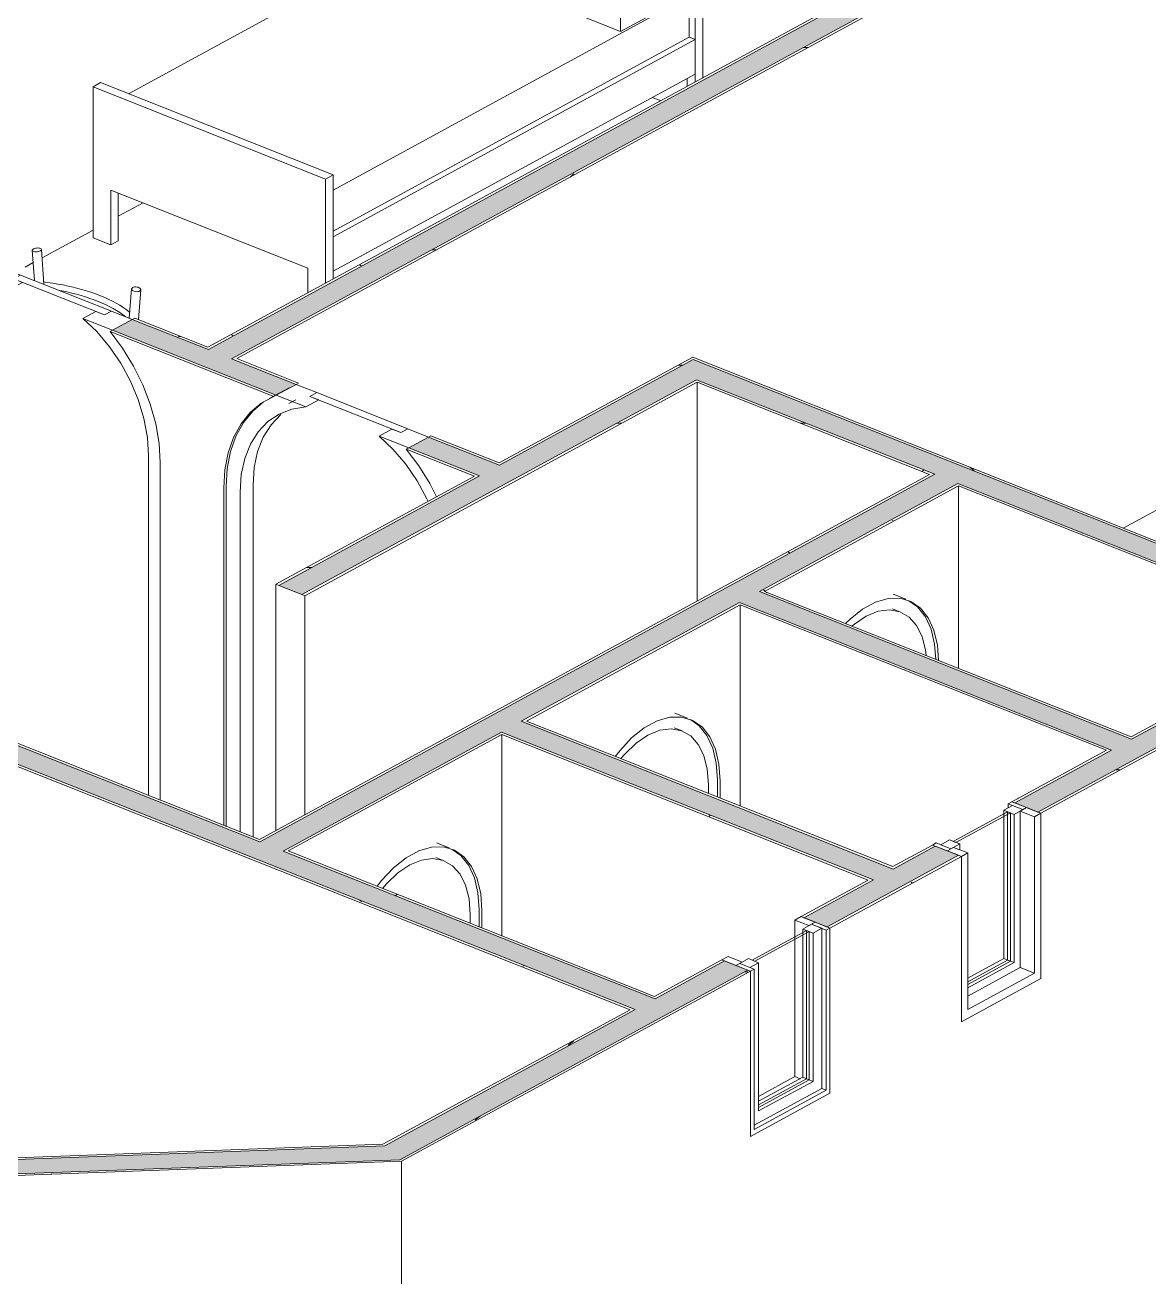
# Model space of a CAD drawing. Header units: millimetres. Extents: x -44545 to 51785, y -22696 to 32686.
# Drawn here: x 38643 to 42319, y 9410 to 13506 of the extents above; entities that cross this region are included whole.
import ezdxf

# ---------------------------------------------------------------- set-up
doc = ezdxf.new("R2010")
doc.units = ezdxf.units.MM
for name, color, linetype, lineweight in [('A-DOOR', 31, 'Continuous', 9), ('A-DOOR-FRAM', 31, 'Continuous', 9), ('A-GLAZ', 151, 'Continuous', 9), ('A-WALL', 113, 'Continuous', 9), ('A-WALL-FNSH', 113, 'Continuous', 25), ('A-WALL-PATT', 111, 'Continuous', 25), ('I-FURN', 30, 'Continuous', 9), ('I-FURN-PNLS', 30, 'Continuous', 9), ('I-WALL', 2, 'Continuous', 9)]:
    doc.layers.add(name, color=color, linetype=linetype, lineweight=lineweight)
pattern_1 = [(0, (-8200.58, -15301.14), (812.8, 94.516), [33.528, -576.072, 33.528, -3827.272]), (0, (-8200.58, -15301.14), (812.8, 94.516), [-643.128, -576.072, 33.528, -1185.672, -2032]), (0, (-8200.58, -15301.14), (812.8, 94.516), [-2438.4, 33.528, -576.072, 33.528, -1388.872]), (0, (-8200.58, -15301.14), (812.8, 94.516), [-3081.528, -372.872, 33.528, -982.472]), (141.144, (-7895.78, -15253.88), (-582.37765, 280.1508), [21.528, -369.883, -2478.932]), (141.144, (-7895.78, -15253.88), (-582.37765, 280.1508), [-391.41, 21.528, -369.883, -2087.522]), (141.144, (-7895.78, -15253.88), (-582.37765, 280.1508), [-782.821, 21.528, -761.293, -1304.701]), (141.144, (-7895.78, -15253.88), (-582.37765, 280.1508), [-1565.641, 21.528, -369.883, -913.291]), (141.144, (-7895.78, -15253.88), (-582.37765, 280.1508), [-1957.051, 21.528, -239.413, -652.35]), (141.144, (-7895.78, -15253.88), (-582.37765, 280.1508), [-2217.992, 21.528, -630.823]), (218.856, (-7794.18, -15064.85), (-230.4253, -374.66855), [21.528, -369.883, -2478.932]), (218.856, (-7794.18, -15064.85), (-230.4253, -374.66855), [-391.41, 21.528, -369.883, -2087.522]), (218.856, (-7794.18, -15064.85), (-230.4253, -374.66855), [-782.821, 21.528, -761.293, -1304.701]), (218.856, (-7794.18, -15064.85), (-230.4253, -374.66855), [-1565.641, 21.528, -369.883, -913.291]), (218.856, (-7794.18, -15064.85), (-230.4253, -374.66855), [-1957.051, 21.528, -239.413, -652.35]), (218.856, (-7794.18, -15064.85), (-230.4253, -374.66855), [-2217.992, 21.528, -630.823])]

# ---------------------------------------------------------------- blocks, each defined once
blk = doc.blocks.new('Arch - 750 x 2100 mm-V31-3D Section 3')
at = {"layer": 'A-DOOR'}
for p, q in [((38559.6, 12664.4), (38536.8, 12652)), ((38589.5, 11435.7), (38570, 11425.1)), ((38585.2, 11448.2), (38583.3, 11447.1)), ((38589.1, 11435.4), (38589.5, 11435.7)), ((38572.2, 11427.1), (38573.4, 11426.6)), ((38573.4, 11426.6), (38574.5, 11426.2)), ((38576.7, 11412.8), (38596.2, 11423.4)), ((38602.4, 11412), (38604.4, 11413.1))]:
    blk.add_line(p, q, dxfattribs=at)
at = {"layer": 'A-DOOR', "lineweight": 18}
for p, q in [((38628.6, 12687.6), (38605.8, 12675.2)), ((38605.8, 12675.2), (38903.2, 12557.1)), ((38925.9, 12569.5), (38628.6, 12687.6)), ((38903.2, 12557.1), (38925.9, 12569.5))]:
    blk.add_line(p, q, dxfattribs=at)
at = {"layer": 'A-DOOR'}
for points in [[(38565.3, 11423.6, 0), (38566, 11425.4, 0), (38567.2, 11426.6, 0), (38568.6, 11427.4, 0), (38570.4, 11427.5, 0), (38572.2, 11427.1, 0)], [(38608.1, 11423.5, 0), (38607.5, 11428.3, 0), (38606, 11433.2, 0), (38603.6, 11437.8, 0), (38600.5, 11441.9, 0), (38596.8, 11445.1, 0), (38592.9, 11447.3, 0), (38588.9, 11448.2, 0), (38585.3, 11447.9, 0), (38582.1, 11446.3, 0), (38579.7, 11443.6, 0), (38578.2, 11440, 0), (38577.6, 11435.6, 0)], [(38577.6, 11435.6, 0), (38578.2, 11430.8, 0), (38578.5, 11429.4, 0)], [(38584, 11447.4, 0), (38587.2, 11449, 0), (38590.9, 11449.3, 0), (38594.8, 11448.3, 0), (38598.7, 11446.2, 0), (38602.4, 11442.9, 0), (38605.6, 11438.9, 0), (38608, 11434.2, 0), (38609.5, 11429.4, 0), (38610, 11424.6, 0)], [(38590.2, 11436, 0), (38591.5, 11436.1, 0), (38592.9, 11435.8, 0), (38594.2, 11435, 0), (38595.5, 11433.9, 0), (38596.6, 11432.4, 0), (38597.5, 11430.8, 0), (38598, 11429.1, 0), (38598.2, 11427.4, 0)], [(38598.2, 11427.4, 0), (38598, 11425.9, 0), (38597.5, 11424.6, 0), (38596.6, 11423.7, 0)], [(38562.4, 11418.2, 0), (38562.5, 11419.1, 0), (38562.6, 11419.9, 0), (38562.7, 11420.7, 0), (38563, 11421.5, 0), (38563.2, 11422.2, 0), (38563.6, 11422.8, 0), (38563.9, 11423.4, 0), (38564.3, 11424, 0), (38564.6, 11424.4, 0), (38565, 11424.9, 0), (38565.4, 11425.3, 0), (38565.8, 11425.6, 0), (38566.1, 11425.9, 0), (38566.5, 11426.2, 0), (38566.8, 11426.5, 0), (38567.2, 11426.7, 0), (38567.5, 11426.9, 0), (38567.7, 11427, 0)], [(38562.4, 11418.2, 0), (38562.9, 11407, 0), (38564.3, 11396, 0), (38566.6, 11385.5, 0), (38569.6, 11375.6, 0), (38571.6, 11370.3, 0)], [(38574.5, 11426.2, 0), (38576.4, 11425.1, 0), (38578.1, 11423.6, 0), (38579.6, 11421.7, 0), (38580.7, 11419.5, 0), (38581.5, 11417.2, 0), (38581.7, 11414.9, 0)], [(38581.7, 11414.9, 0), (38580, 11391.4, 0), (38574.8, 11369.9, 0)], [(38585.3, 11417.2, 0), (38588.9, 11414, 0), (38592.9, 11411.9, 0), (38596.8, 11410.9, 0), (38600.5, 11411.2, 0), (38603.6, 11412.8, 0), (38606, 11415.5, 0), (38607.5, 11419.1, 0), (38608.1, 11423.5, 0)], [(38610, 11424.6, 0), (38609.5, 11420.2, 0), (38608, 11416.5, 0), (38605.6, 11413.8, 0), (38602.4, 11412.3, 0)], [(38571.6, 11370.3, 0), (38571.6, 11370.1, 0), (38571.7, 11370, 0), (38571.8, 11369.9, 0), (38571.9, 11369.8, 0), (38571.9, 11369.7, 0), (38572, 11369.6, 0), (38572.1, 11369.5, 0), (38572.2, 11369.4, 0), (38572.3, 11369.4, 0), (38572.3, 11369.3, 0), (38572.4, 11369.3, 0), (38572.5, 11369.2, 0), (38572.5, 11369.2, 0), (38572.6, 11369.1, 0), (38572.6, 11369.1, 0), (38572.7, 11369.1, 0), (38572.7, 11369.1, 0), (38572.8, 11369.1, 0), (38572.8, 11369, 0), (38572.9, 11369, 0), (38572.9, 11369, 0), (38573, 11369, 0), (38573, 11369, 0), (38573, 11369, 0), (38573.1, 11369, 0), (38573.1, 11369, 0), (38573.1, 11369, 0), (38573.2, 11369, 0), (38573.2, 11369, 0), (38573.2, 11369, 0), (38573.3, 11369, 0), (38573.3, 11369, 0), (38573.3, 11369, 0), (38573.4, 11369, 0), (38573.4, 11369, 0), (38573.4, 11369, 0), (38573.4, 11369, 0), (38573.5, 11369, 0), (38573.5, 11369, 0), (38573.5, 11369, 0), (38573.6, 11369, 0), (38573.6, 11369, 0), (38573.6, 11369, 0), (38573.7, 11369, 0), (38573.7, 11369, 0), (38573.7, 11369, 0), (38573.8, 11369, 0), (38573.8, 11369, 0), (38573.9, 11369, 0), (38573.9, 11369, 0), (38573.9, 11369.1, 0), (38574, 11369.1, 0), (38574, 11369.1, 0), (38574.1, 11369.1, 0), (38574.1, 11369.1, 0), (38574.2, 11369.2, 0), (38574.2, 11369.2, 0)], [(38573.4, 11369.1, 0), (38573, 11369.3, 0), (38572.7, 11369.7, 0)], [(38574.8, 11369.9, 0), (38574.6, 11369.5, 0), (38574.4, 11369.3, 0), (38574.1, 11369.1, 0), (38573.7, 11369, 0), (38573.4, 11369.1, 0)]]:
    blk.add_polyline3d(points, dxfattribs=at)
at = {"layer": 'A-DOOR-FRAM'}
for p, q in [((38538, 12703.9), (38473.1, 12668.5)), ((38332, 11261.6), (38332, 12380.5)), ((38419.9, 12385.3), (38419.9, 11234.1)), ((38377.7, 12362.3), (38377.7, 11243.5)), ((39046.9, 12096.6), (39046.9, 10985.1))]:
    blk.add_line(p, q, dxfattribs=at)
at = {"layer": 'A-DOOR-FRAM', "lineweight": 18}
for p, q in [((38560.5, 12714.6), (38495.6, 12679.2)), ((38628.6, 12687.6), (38560.5, 12714.6)), ((38495.6, 12679.2), (38592.6, 12640.7)), ((38592.6, 12640.7), (38634.8, 12663.7)), ((38605.8, 12675.2), (38628.6, 12687.6)), ((38634.8, 12663.7), (38605.8, 12675.2)), ((38874.3, 12568.6), (38832, 12545.6)), ((38832, 12545.6), (38929, 12507.1)), ((38903.2, 12557.1), (38874.3, 12568.6)), ((38925.9, 12569.5), (38903.2, 12557.1)), ((38993.9, 12542.5), (38925.9, 12569.5)), ((38929, 12507.1), (38993.9, 12542.5))]:
    blk.add_line(p, q, dxfattribs=at)
at = {"layer": 'A-DOOR-FRAM'}
for points in [[(38454.5, 12657.2, 0), (38418.8, 12627.4, 0), (38388.4, 12589.9, 0), (38364.1, 12545.5, 0), (38346.4, 12495.2, 0), (38335.7, 12439.8, 0), (38332, 12380.5, 0)], [(38377.7, 12362.3, 0), (38381.5, 12419.3, 0), (38392.8, 12471.9, 0), (38411.3, 12519.1, 0), (38436.6, 12559.7, 0), (38468.2, 12592.8, 0), (38505.3, 12617.7, 0), (38547, 12633.8, 0), (38592.6, 12640.7, 0)], [(38510.4, 12615.8, 0), (38478.8, 12582.7, 0), (38453.5, 12542.1, 0), (38435, 12494.9, 0), (38423.7, 12442.3, 0), (38419.9, 12385.3, 0)], [(38832, 12545.6, 0), (38877.6, 12502.5, 0), (38919.4, 12453.2, 0), (38956.5, 12398.9, 0), (38988, 12340.7, 0), (39013.4, 12280, 0), (39031.9, 12218.1, 0), (39043.1, 12156.5, 0), (39046.9, 12096.6, 0)]]:
    blk.add_polyline3d(points, dxfattribs=at)
blk = doc.blocks.new('Arch - 750 x 2100 mm-V32-3D Section 3')
at = {"layer": 'A-DOOR', "lineweight": 18}
for p, q in [((39597.5, 12302.8), (39574.7, 12290.4)), ((39574.7, 12290.4), (39872.1, 12172.3)), ((39894.8, 12184.7), (39597.5, 12302.8)), ((39872.1, 12172.3), (39894.8, 12184.7))]:
    blk.add_line(p, q, dxfattribs=at)
at = {"layer": 'A-DOOR'}
blk.add_line((39528.5, 12279.6), (39505.7, 12267.2), dxfattribs=at)
at = {"layer": 'A-DOOR-FRAM', "lineweight": 18}
for p, q in [((39529.4, 12329.8), (39464.5, 12294.4)), ((39597.5, 12302.8), (39529.4, 12329.8)), ((39464.5, 12294.4), (39561.5, 12255.9)), ((39574.7, 12290.4), (39597.5, 12302.8)), ((39603.7, 12278.9), (39574.7, 12290.4)), ((39561.5, 12255.9), (39603.7, 12278.9)), ((39843.2, 12183.8), (39800.9, 12160.8)), ((39872.1, 12172.3), (39843.2, 12183.8)), ((39894.8, 12184.7), (39872.1, 12172.3)), ((39962.8, 12157.7), (39894.8, 12184.7)), ((39800.9, 12160.8), (39897.9, 12122.3)), ((39897.9, 12122.3), (39962.8, 12157.7))]:
    blk.add_line(p, q, dxfattribs=at)
at = {"layer": 'A-DOOR-FRAM'}
for p, q in [((39506.9, 12319.1), (39442, 12283.7)), ((39300.9, 11995.7), (39300.9, 10884.2)), ((39346.6, 10866.1), (39346.6, 11977.6)), ((39388.8, 12000.5), (39388.8, 10849.2))]:
    blk.add_line(p, q, dxfattribs=at)
for points in [[(39423.4, 12272.4, 0), (39387.7, 12242.6, 0), (39357.3, 12205.1, 0), (39333, 12160.8, 0), (39315.3, 12110.4, 0), (39304.6, 12055.1, 0), (39300.9, 11995.7, 0)], [(39346.6, 11977.6, 0), (39350.4, 12034.5, 0), (39361.6, 12087.1, 0), (39380.2, 12134.3, 0), (39405.5, 12174.9, 0), (39437.1, 12208, 0), (39474.2, 12232.9, 0), (39515.9, 12249, 0), (39561.5, 12255.9, 0)], [(39479.3, 12231, 0), (39447.7, 12197.9, 0), (39422.4, 12157.3, 0), (39403.9, 12110.1, 0), (39392.6, 12057.5, 0), (39388.8, 12000.5, 0)], [(39800.9, 12160.8, 0), (39846.5, 12117.7, 0), (39888.3, 12068.4, 0), (39925.3, 12014.1, 0), (39956.9, 11955.9, 0), (39961.2, 11946.8, 0)]]:
    blk.add_polyline3d(points, dxfattribs=at)
blk = doc.blocks.new('Single Arch - wc-237963-3D Section 3')
at = {"layer": 'A-DOOR'}
for p, q in [((40013.7, 10771.4), (39987.1, 10782)), ((40099.1, 10567.2), (40099.1, 10595.9))]:
    blk.add_line(p, q, dxfattribs=at)
blk.add_polyline3d([(40099.1, 10595.9, 0), (40095.3, 10646.5, 0), (40084.1, 10691, 0), (40065.8, 10727.7, 0), (40041.1, 10755.2, 0), (40011.1, 10772.4, 0), (39976.9, 10778.7, 0), (39939.7, 10773.8, 0), (39901.1, 10758, 0), (39862.5, 10731.7, 0), (39825.3, 10696.1, 0), (39812.9, 10681.6, 0)], dxfattribs=at)
at = {"layer": 'A-DOOR-FRAM'}
for p, q in [((40030.3, 10813.3), (39989, 10829.6)), ((40128.4, 10555.6), (40128.4, 10611.8)), ((40099.1, 10595.9), (40099.1, 10567.2))]:
    blk.add_line(p, q, dxfattribs=at)
for points in [[(39812.8, 10681.6, 0), (39825.3, 10696.1, 0), (39862.5, 10731.7, 0), (39901.1, 10758, 0), (39939.7, 10773.8, 0), (39976.9, 10778.7, 0), (40011.1, 10772.4, 0), (40041.1, 10755.2, 0), (40065.8, 10727.7, 0), (40084.1, 10691, 0), (40095.3, 10646.5, 0), (40099.1, 10595.9, 0)], [(40128.4, 10611.8, 0), (40124.5, 10666.6, 0), (40113, 10715.3, 0), (40094.3, 10756.3, 0), (40069, 10788.2, 0), (40040.5, 10808.6, 0)]]:
    blk.add_polyline3d(points, dxfattribs=at)
blk = doc.blocks.new('Single Arch - wc-V35-3D Section 3')
at = {"layer": 'A-DOOR'}
blk.add_line((41507.1, 11585), (41480.5, 11595.6), dxfattribs=at)
blk.add_polyline3d([(41590.9, 11443.7, 0), (41588.8, 11460.1, 0), (41577.5, 11504.6, 0), (41559.2, 11541.3, 0), (41534.6, 11568.8, 0), (41504.6, 11586, 0), (41470.3, 11592.3, 0), (41433.2, 11587.4, 0), (41394.5, 11571.6, 0), (41355.9, 11545.3, 0), (41348.9, 11539.4, 0)], dxfattribs=at)
at = {"layer": 'A-DOOR-FRAM'}
blk.add_line((41523.7, 11626.9), (41482.5, 11643.2), dxfattribs=at)
for points in [[(41348.8, 11539.4, 0), (41355.9, 11545.3, 0), (41394.5, 11571.6, 0), (41433.2, 11587.4, 0), (41470.3, 11592.3, 0), (41504.6, 11586, 0), (41534.6, 11568.8, 0), (41559.2, 11541.3, 0), (41577.5, 11504.6, 0), (41588.8, 11460.1, 0), (41590.9, 11443.6, 0)], [(41621.8, 11430.8, 0), (41617.9, 11480.2, 0), (41606.4, 11528.9, 0), (41587.8, 11569.9, 0), (41562.5, 11601.8, 0), (41533.9, 11622.2, 0)]]:
    blk.add_polyline3d(points, dxfattribs=at)
blk = doc.blocks.new('Table Dining 4 Seater-Circular - 1200 mm dia-V112-3D Section 3')
at = {"layer": 'I-FURN-PNLS'}
for p, q in [((38666.8, 12768.8), (38674, 12669.5)), ((38705, 12657.2), (38696.7, 12771)), ((38991.5, 12642.1), (38984.1, 12546.4)), ((39013.9, 12541.9), (39021.5, 12639.7))]:
    blk.add_line(p, q, dxfattribs=at)
for points in [[(38670.4, 12773.2, 0), (38668.2, 12771.7, 0), (38667, 12770.1, 0), (38666.8, 12768.5, 0), (38667.6, 12766.9, 0), (38669.4, 12765.6, 0), (38672, 12764.6, 0), (38675.3, 12763.9, 0), (38679, 12763.6, 0), (38682.9, 12763.7, 0), (38686.7, 12764.3, 0), (38690.2, 12765.3, 0), (38693.1, 12766.5, 0)], [(38693.1, 12766.5, 0), (38695.2, 12768, 0), (38696.4, 12769.6, 0), (38696.7, 12771.2, 0), (38695.9, 12772.8, 0), (38694.1, 12774.1, 0), (38691.5, 12775.2, 0), (38688.2, 12775.9, 0), (38684.5, 12776.1, 0), (38680.6, 12776, 0), (38676.8, 12775.4, 0), (38673.3, 12774.5, 0), (38670.4, 12773.2, 0)], [(38985.8, 12565.4, 0), (38983.7, 12567.2, 0), (38973.9, 12574.5, 0), (38963.6, 12581.6, 0), (38952.7, 12588.5, 0), (38941.2, 12595.2, 0), (38929.3, 12601.7, 0), (38916.7, 12607.9, 0), (38903.7, 12613.8, 0), (38890.2, 12619.5, 0), (38876.3, 12625, 0), (38861.9, 12630.1, 0), (38847, 12635, 0), (38831.8, 12639.6, 0), (38816.2, 12644, 0), (38800.3, 12648, 0), (38784.1, 12651.7, 0), (38767.5, 12655.1, 0), (38750.7, 12658.2, 0), (38733.6, 12661, 0), (38716.3, 12663.5, 0), (38702.9, 12665.1, 0)], [(38971.2, 12551.5, 0), (38962.2, 12558.3, 0), (38952.6, 12564.9, 0), (38942.3, 12571.4, 0), (38931.5, 12577.8, 0), (38920.1, 12583.9, 0), (38908.1, 12589.8, 0), (38895.7, 12595.5, 0), (38882.7, 12601, 0), (38869.2, 12606.2, 0), (38855.3, 12611.2, 0), (38841, 12616, 0), (38826.3, 12620.4, 0), (38811.1, 12624.6, 0), (38795.6, 12628.5, 0), (38779.8, 12632.2, 0), (38763.7, 12635.5, 0), (38756.2, 12636.9, 0)], [(38995.1, 12646.6, 0), (38993, 12645, 0), (38991.8, 12643.2, 0), (38991.6, 12641.2, 0), (38992.4, 12639.1, 0), (38994.1, 12637.2, 0), (38996.8, 12635.6, 0), (39000, 12634.3, 0), (39003.7, 12633.5, 0), (39007.6, 12633.1, 0), (39011.5, 12633.3, 0), (39015, 12634, 0), (39017.9, 12635.2, 0)], [(39017.9, 12635.2, 0), (39020, 12636.8, 0), (39021.2, 12638.6, 0), (39021.4, 12640.6, 0), (39020.6, 12642.7, 0), (39018.8, 12644.6, 0), (39016.2, 12646.2, 0), (39013, 12647.5, 0), (39009.3, 12648.3, 0), (39005.4, 12648.7, 0), (39001.5, 12648.5, 0), (38998, 12647.7, 0), (38995.1, 12646.6, 0)]]:
    blk.add_polyline3d(points, dxfattribs=at)
blk = doc.blocks.new('Bed _2_ - 1422 x 1981mm - Double-V116-3D Section 3')
at = {"layer": 'I-FURN'}
for p, q in [((40065.5, 14288.9), (40108.3, 14312.1)), ((40868.8, 14010.1), (40108.3, 14312.1)), ((40074.5, 14276.9), (40065.5, 14288.9)), ((40826.1, 13986.8), (40065.5, 14288.9)), ((40074.5, 14276.9), (40835.1, 13974.9)), ((40835.1, 13974.9), (40074.5, 14276.9)), ((40074.5, 14276.9), (40074.5, 13907.7)), ((40132.3, 13984.1), (40132.3, 14186.5)), ((40132.3, 14186.5), (40178.2, 14168.3)), ((40157.1, 14176.7), (40157.1, 13997.6)), ((40178.2, 14168.3), (40178.2, 13965.9)), ((40207.2, 13954.4), (40207.2, 14156.8)), ((40207.2, 14156.8), (40253, 14138.6)), ((40231.9, 14147), (40231.9, 13967.9)), ((40253, 14138.6), (40253, 13936.2)), ((40282, 13924.7), (40282, 14127.1)), ((40282, 14127.1), (40327.9, 14108.8)), ((40306.7, 14117.2), (40306.7, 13938.2)), ((40327.9, 14108.8), (40327.9, 13906.5)), ((40356.8, 13895), (40356.8, 14097.3)), ((40356.8, 14097.3), (40402.7, 14079.1)), ((40381.6, 14087.5), (40381.6, 13908.4)), ((40402.7, 14079.1), (40402.7, 13876.8)), ((40431.7, 13865.2), (40431.7, 14067.6)), ((40431.7, 14067.6), (40477.6, 14049.4)), ((40456.4, 14057.8), (40456.4, 13878.7)), ((40477.6, 14049.4), (40477.6, 13847)), ((40506.5, 13835.5), (40506.5, 14037.9)), ((40506.5, 14037.9), (40552.4, 14019.7)), ((40531.3, 14028.1), (40531.3, 13849)), ((40552.4, 14019.7), (40552.4, 13817.3)), ((40581.4, 13805.8), (40581.4, 14008.2)), ((40581.4, 14008.2), (40627.2, 13990)), ((40868.8, 14010.1), (40826.1, 13986.8)), ((40859.8, 13988.3), (40868.8, 14010.1)), ((40157.1, 13997.6), (40132.3, 13984.1)), ((40178.2, 13965.9), (40132.3, 13984.1)), ((40157.1, 13997.6), (40178.2, 13989.2)), ((40231.9, 13967.9), (40207.2, 13954.4)), ((40231.9, 13967.9), (40253, 13959.5)), ((40606.1, 13998.3), (40606.1, 13819.3)), ((40627.2, 13990), (40627.2, 13787.6)), ((40656.2, 13776.1), (40656.2, 13978.4)), ((40656.2, 13978.4), (40702.1, 13960.2)), ((40681, 13968.6), (40681, 13789.6)), ((40826.1, 13986.8), (40835.1, 13974.9)), ((40835.1, 13974.9), (40859.8, 13988.3)), ((40835.1, 13974.9), (40859.8, 13988.3)), ((40835.1, 13319.8), (40835.1, 13974.9)), ((40859.8, 13988.3), (40859.8, 13333.3)), ((40253, 13936.2), (40207.2, 13954.4)), ((40306.7, 13938.2), (40282, 13924.7)), ((40306.7, 13938.2), (40327.9, 13929.8)), ((40702.1, 13960.2), (40702.1, 13757.9)), ((40731.1, 13746.4), (40731.1, 13948.7)), ((40731.1, 13948.7), (40776.9, 13930.5)), ((40755.8, 13938.9), (40755.8, 13759.8)), ((40776.9, 13930.5), (40776.9, 13728.1)), ((39931.2, 13829.6), (40096.1, 13919.4)), ((40781.6, 13652.1), (40105.5, 13920.6)), ((40327.9, 13906.5), (40282, 13924.7)), ((40381.6, 13908.4), (40356.8, 13895)), ((40402.7, 13876.8), (40356.8, 13895)), ((40381.6, 13908.4), (40402.7, 13900.1)), ((40456.4, 13878.7), (40431.7, 13865.2)), ((40477.6, 13847), (40431.7, 13865.2)), ((40456.4, 13878.7), (40477.6, 13870.3)), ((40531.3, 13849), (40506.5, 13835.5)), ((40531.3, 13849), (40552.4, 13840.6)), ((40552.4, 13817.3), (40506.5, 13835.5)), ((40606.1, 13819.3), (40581.4, 13805.8)), ((40627.2, 13787.6), (40581.4, 13805.8)), ((40606.1, 13819.3), (40627.2, 13810.9)), ((39914.7, 13789.5), (38981.1, 13280.9)), ((39914.7, 13753.2), (39914.7, 13798.1)), ((40681, 13789.6), (40656.2, 13776.1)), ((40702.1, 13757.9), (40656.2, 13776.1)), ((40681, 13789.6), (40702.1, 13781.2)), ((39914.7, 13753.2), (40590.8, 13484.7)), ((40755.8, 13759.8), (40731.1, 13746.4)), ((40776.9, 13728.1), (40731.1, 13746.4)), ((40755.8, 13759.8), (40776.9, 13751.4)), ((40772.2, 13650.9), (40607.3, 13561.1)), ((39650.6, 12965.7), (40815.6, 13600.4)), ((40788.7, 13592.5), (40788.7, 13637.4)), ((40815.6, 13600.4), (40788.7, 13611)), ((40815.6, 13600.4), (40815.6, 13465.4)), ((40590.8, 13484.7), (40788.7, 13592.5)), ((40590.8, 13529.6), (40590.8, 13484.7)), ((39650.6, 12830.7), (40815.6, 13465.4)), ((40834.9, 13457.7), (39650.6, 12812.5)), ((40834.9, 13457.7), (40815.6, 13465.4)), ((40834.9, 13345.3), (40834.9, 13457.7)), ((38890.1, 13317), (38865.4, 13303.5)), ((38890.1, 13317), (39650.6, 13015)), ((39650.6, 12700.1), (40834.9, 13345.3)), ((40808.4, 13330.9), (40808.4, 13305.3)), ((39625.9, 13001.5), (38865.4, 13303.5)), ((38865.4, 13303.5), (38865.4, 12808.9)), ((39650.6, 13015), (39625.9, 13001.5)), ((39625.9, 12661.1), (39625.9, 13001.5)), ((39650.6, 13015), (39650.6, 12674.5)), ((38923.3, 12785.9), (38923.3, 12965.7)), ((38923.3, 12965.7), (39568, 12709.7)), ((38948.1, 12955.9), (38948.1, 12799.3)), ((38865.4, 12808.9), (38923.3, 12785.9)), ((38923.3, 12785.9), (38948.1, 12799.3)), ((39650.6, 12812.5), (39650.6, 12700.1)), ((39568, 12709.7), (39568, 12629.5))]:
    blk.add_line(p, q, dxfattribs=at)
for points in [[(40096.1, 13919.4, 0), (40104.4, 13920.9, 0), (40105.5, 13920.6, 0)], [(39914.7, 13798.1, 0), (39916.9, 13810.6, 0), (39922.9, 13822.1, 0), (39931.2, 13829.6, 0)], [(40788.7, 13637.4, 0), (40786.5, 13647.5, 0), (40780.5, 13652.4, 0), (40772.2, 13650.9, 0)], [(40607.3, 13561.1, 0), (40599, 13553.6, 0), (40593, 13542.1, 0), (40590.8, 13529.6, 0)]]:
    blk.add_polyline3d(points, dxfattribs=at)
blk = doc.blocks.new('M_Fixed - wc-V129-3D Section 3')
at = {"layer": 'A-GLAZ', "lineweight": 18}
for p, q in [((41873.2, 10952), (41844.6, 10936.4)), ((41844.6, 10936.4), (41878.1, 10923.1)), ((41871.1, 10964.4), (41858.8, 10957.7)), ((41858.8, 10957.7), (41906.7, 10938.7)), ((41919, 10945.4), (41871.1, 10964.4)), ((41906.7, 10938.7), (41873.2, 10952)), ((41878.1, 10923.1), (41906.7, 10938.7)), ((41919, 10945.4), (41898.2, 10934.1)), ((41906.7, 10938.7), (41919, 10945.4)), ((41965.4, 10927), (41919, 10945.4)), ((41856.8, 10931.6), (41678.9, 10834.6)), ((41688, 10831), (41865.9, 10927.9)), ((41865.9, 10927.9), (41856.8, 10931.6)), ((41898.2, 10934.1), (41944.6, 10915.6)), ((41944.6, 10915.6), (41965.4, 10927)), ((41623.7, 10829.6), (41611.4, 10822.9)), ((41611.4, 10822.9), (41659.3, 10803.9)), ((41671.6, 10810.6), (41623.7, 10829.6)), ((41666.7, 10839.5), (41638.2, 10823.9)), ((41638.2, 10823.9), (41671.6, 10810.6)), ((41680.1, 10815.2), (41659.3, 10803.9)), ((41700.2, 10826.2), (41666.7, 10839.5)), ((41671.6, 10810.6), (41700.2, 10826.2)), ((41678.9, 10834.6), (41688, 10831)), ((41726.5, 10796.8), (41680.1, 10815.2)), ((41659.3, 10803.9), (41671.6, 10810.6)), ((41659.3, 10803.9), (41705.7, 10785.5)), ((41705.7, 10785.5), (41726.5, 10796.8))]:
    blk.add_line(p, q, dxfattribs=at)
at = {"layer": 'A-GLAZ'}
for p, q in [((41844.6, 10924.9), (41844.6, 10936.4)), ((41858.8, 10944.1), (41858.8, 10957.7)), ((41844.6, 10451.4), (41844.6, 10924.9)), ((41856.8, 10931.6), (41856.8, 10446.6)), ((41865.9, 10442.9), (41865.9, 10927.9)), ((41878.1, 10923.1), (41878.1, 10438.1)), ((41898.2, 10421.6), (41898.2, 10934.1)), ((41944.6, 10915.6), (41944.6, 10403.2)), ((41965.4, 10386.2), (41965.4, 10927)), ((41700.2, 10807.2), (41700.2, 10826.2)), ((41705.7, 10785.5), (41705.7, 10244.7)), ((41726.5, 10284.4), (41726.5, 10796.8)), ((41726.5, 10387), (41844.6, 10451.4)), ((41856.8, 10446.6), (41726.5, 10375.5)), ((41865.9, 10442.9), (41844.6, 10451.4)), ((41865.9, 10442.9), (41856.8, 10446.6)), ((41726.5, 10367), (41865.9, 10442.9)), ((41878.1, 10438.1), (41726.5, 10355.5)), ((41726.5, 10328), (41898.2, 10421.6)), ((41878.1, 10438.1), (41865.9, 10442.9)), ((41944.6, 10403.2), (41898.2, 10421.6)), ((41705.7, 10244.7), (41965.4, 10386.2)), ((41944.6, 10403.2), (41726.5, 10284.4))]:
    blk.add_line(p, q, dxfattribs=at)
blk = doc.blocks.new('M_Fixed - wc-202076-3D Section 3')
at = {"layer": 'A-GLAZ', "lineweight": 18}
for p, q in [((41181.5, 10588.7), (41160.7, 10577.4)), ((41160.7, 10577.4), (41207.1, 10559)), ((41227.9, 10570.3), (41181.5, 10588.7)), ((41207.1, 10559), (41227.9, 10570.3)), ((41227.9, 10570.3), (41215.6, 10563.6)), ((41275.8, 10551.3), (41227.9, 10570.3)), ((41199.2, 10543.2), (41021.3, 10446.3)), ((41030.4, 10442.6), (41208.3, 10539.6)), ((41215.6, 10563.6), (41187, 10548)), ((41187, 10548), (41220.5, 10534.7)), ((41208.3, 10539.6), (41199.2, 10543.2)), ((41249, 10550.3), (41215.6, 10563.6)), ((41215.6, 10563.6), (41263.5, 10544.6)), ((41220.5, 10534.7), (41249, 10550.3)), ((41263.5, 10544.6), (41275.8, 10551.3)), ((40942.6, 10458.6), (40921.8, 10447.2)), ((40921.8, 10447.2), (40968.2, 10428.8)), ((40989, 10440.1), (40942.6, 10458.6)), ((41009.1, 10451.1), (40980.5, 10435.5)), ((41042.6, 10437.8), (41009.1, 10451.1)), ((41021.3, 10446.3), (41030.4, 10442.6)), ((40968.2, 10428.8), (40989, 10440.1)), ((40980.5, 10435.5), (40968.2, 10428.8)), ((40968.2, 10428.8), (41016.1, 10409.8)), ((40980.5, 10435.5), (41014, 10422.2)), ((41028.4, 10416.5), (40980.5, 10435.5)), ((41014, 10422.2), (41042.6, 10437.8)), ((41016.1, 10409.8), (41028.4, 10416.5))]:
    blk.add_line(p, q, dxfattribs=at)
at = {"layer": 'A-GLAZ'}
for p, q in [((41160.7, 10522.3), (41160.7, 10577.4)), ((41187, 10536.6), (41187, 10548)), ((41187, 10063), (41187, 10536.6)), ((41199.2, 10543.2), (41199.2, 10058.2)), ((41208.3, 10054.6), (41208.3, 10539.6)), ((41220.5, 10534.7), (41220.5, 10049.7)), ((41249, 10026.4), (41249, 10550.3)), ((41263.5, 10544.6), (41263.5, 10020.6)), ((41275.8, 10010.5), (41275.8, 10551.3)), ((41160.7, 10065), (41160.7, 10522.3)), ((41016.1, 10409.8), (41016.1, 9869)), ((41028.4, 9892.6), (41028.4, 10416.5)), ((41042.6, 9952.8), (41042.6, 10437.8)), ((41042.6, 10000.6), (41160.7, 10065)), ((41042.6, 9984.3), (41187, 10063)), ((41199.2, 10058.2), (41042.6, 9972.9)), ((41042.6, 9964.3), (41208.3, 10054.6)), ((41220.5, 10049.7), (41042.6, 9952.8)), ((41178, 10058.1), (41160.7, 10065)), ((41208.3, 10054.6), (41187, 10063)), ((41208.3, 10054.6), (41199.2, 10058.2)), ((41220.5, 10049.7), (41208.3, 10054.6)), ((41016.1, 9869), (41275.8, 10010.5)), ((41028.4, 9906.2), (41249, 10026.4)), ((41263.5, 10020.6), (41028.4, 9892.6)), ((41263.5, 10020.6), (41249, 10026.4))]:
    blk.add_line(p, q, dxfattribs=at)

msp = doc.modelspace()

# ---------------------------------------------------------------- hatches: boundary and pattern name
at = {"layer": 'A-WALL-PATT'}
h = msp.add_hatch(color=256, dxfattribs=at)
h.paths.add_polyline_path([(40129.9, 12030.2), (40194.8, 12065.6), (39962.8, 12157.7), (39897.9, 12122.3), (40120.8, 12033.8)], flags=0)
h.paths.add_polyline_path([(39464.5, 12294.4), (39529.4, 12329.8), (38993.9, 12542.5), (38929, 12507.1), (39166.1, 12412.9)], flags=0)
h.paths.add_polyline_path([(38495.6, 12679.2), (38560.5, 12714.6), (33974.5, 14535.8), (33909.6, 14500.4), (38324.9, 12747)], flags=0)
h.paths.add_polyline_path([(33476.2, 14672.6), (33541.1, 14707.9), (32891.6, 14965.9), (32826.6, 14930.5), (33277.7, 14751.4)], flags=0)
h.paths.add_polyline_path([(32393.2, 15102.6), (32458.2, 15138), (30174.3, 16045), (30109.3, 16009.6), (32321.9, 15131)], flags=0)
at = {"layer": 'A-WALL-PATT', "lineweight": 9}
h = msp.add_hatch(dxfattribs=at)
h.set_pattern_fill('FP_1', color=256, style=0, pattern_type=2)
h.set_pattern_definition(pattern_1)
h.paths.add_polyline_path([(40185.7, 12069.2), (40193.5, 12073.4), (39970.6, 12161.9), (39962.8, 12157.7), (40007.3, 12140)], flags=0)
h.paths.add_polyline_path([(39529.4, 12329.8), (39537.2, 12334.1), (39326.5, 12417.7), (39318.7, 12413.5)], flags=0)
h.paths.add_polyline_path([(39242.7, 12443.7), (39250.5, 12447.9), (39001.7, 12546.7), (38993.9, 12542.5), (39166.1, 12474.1)], flags=0)
h.paths.add_polyline_path([(38560.5, 12714.6), (38568.3, 12718.8), (38331.1, 12813.1), (38323.3, 12808.8), (38324.9, 12808.2)], flags=0)
h.paths.add_polyline_path([(38247.2, 12839), (38255, 12843.3), (36342.3, 13602.9), (36334.5, 13598.6), (38050.5, 12917.1)], flags=0)
h.paths.add_polyline_path([(36258.4, 13628.8), (36266.2, 13633.1), (34380.1, 14382.1), (34372.3, 14377.8), (36221.9, 13643.3)], flags=0)
h.paths.add_polyline_path([(34296.3, 14408), (34304.1, 14412.3), (33982.3, 14540.1), (33974.5, 14535.8), (34118.9, 14478.5)], flags=0)
h.paths.add_polyline_path([(33541.1, 14707.9), (33548.9, 14712.2), (33224.1, 14841.2), (33216.3, 14836.9), (33277.7, 14812.5)], flags=0)
h.paths.add_polyline_path([(33140.3, 14867.1), (33148.1, 14871.4), (32899.4, 14970.1), (32891.6, 14965.9)], flags=0)
h.paths.add_polyline_path([(32458.2, 15138), (32465.9, 15142.3), (32220.3, 15239.8), (32212.5, 15235.6), (32436.5, 15146.6)], flags=0)
h.paths.add_polyline_path([(32136.4, 15265.8), (32144.2, 15270), (30258.1, 16019), (30250.3, 16014.8), (32015.9, 15313.6)], flags=0)
h = msp.add_hatch(dxfattribs=at)
h.set_pattern_fill('FP_1', color=256, style=0, pattern_type=2)
h.set_pattern_definition(pattern_1)
h.paths.add_polyline_path([(40113, 12029.6), (40120.8, 12033.8), (39897.9, 12122.3), (39890.1, 12118.1), (40007.3, 12071.6)], flags=0)
h.paths.add_polyline_path([(39456.7, 12290.2), (39464.5, 12294.4), (38929, 12507.1), (38921.2, 12502.9), (39166.1, 12405.6)], flags=0)
h.paths.add_polyline_path([(38487.8, 12675), (38495.6, 12679.2), (33909.6, 14500.4), (33901.8, 14496.2), (38324.9, 12739.7)], flags=0)
h.paths.add_polyline_path([(33468.4, 14668.3), (33476.2, 14672.6), (32826.6, 14930.5), (32818.8, 14926.3), (33277.7, 14744)], flags=0)
h.paths.add_polyline_path([(32385.4, 15098.4), (32393.2, 15102.6), (30194.8, 15975.7), (30176.7, 15975.5), (32303.4, 15131)], flags=0)
h = msp.add_hatch(dxfattribs=at)
h.set_pattern_fill('FP_1', color=256, style=0, pattern_type=2)
h.set_pattern_definition(pattern_1)
h.paths.add_polyline_path([(39250.5, 12447.9), (42996.8, 14488.9), (42987.7, 14492.5), (39241.3, 12451.6)], flags=0)
at = {"layer": 'A-WALL-PATT'}
for points in [[(39318.7, 12413.5), (43080.6, 14462.9), (43004.6, 14493.1), (39242.7, 12443.7)], [(42911.3, 11522.5), (42976.3, 11557.9), (40828.6, 12410.8), (40763.6, 12375.4), (42902.2, 11526.2)], [(39548.9, 11642), (40839.7, 12345.2), (40763.6, 12375.4), (39472.8, 11672.2)], [(39486.8, 10803), (41694.5, 12005.8), (41618.5, 12036), (39410.8, 10833.2)], [(42197.1, 11133.4), (42262, 11168.8), (41045.2, 11652), (40980.3, 11616.6), (42188, 11137)], [(41417.9, 10708.9), (41482.8, 10744.3), (40266, 11227.5), (40201.1, 11192.2), (41408.8, 10712.5)], [(29702.5, 9420.4), (39868.9, 9793.4), (39960.7, 9843.4), (29694.6, 9466.8), (29699.5, 9438.3)]]:
    msp.add_hatch(color=256, dxfattribs=at).paths.add_polyline_path(points, flags=0)
at = {"layer": 'A-WALL-PATT', "lineweight": 9}
h = msp.add_hatch(dxfattribs=at)
h.set_pattern_fill('FP_1', color=256, style=0, pattern_type=2)
h.set_pattern_definition(pattern_1)
h.paths.add_polyline_path([(39335.6, 12414.1), (43082, 14455.1), (43072.8, 14458.7), (39326.5, 12417.7)], flags=0)
at = {"layer": 'A-WALL-PATT'}
h = msp.add_hatch(color=256, dxfattribs=at)
h.paths.add_polyline_path([(39819.7, 9838.3), (39960.7, 9843.4), (41007, 10413.4), (40930.9, 10443.6), (39830.8, 9844.3)], flags=0)
h.paths.add_polyline_path([(41266.7, 10554.9), (41696.5, 10789.1), (41620.5, 10819.3), (41190.6, 10585.1)], flags=0)
h.paths.add_polyline_path([(41956.3, 10930.6), (42532.9, 11244.7), (42456.8, 11274.9), (41880.2, 10960.8)], flags=0)
h.paths.add_polyline_path([(42792.6, 11386.2), (46245.4, 13267.3), (46169.4, 13297.5), (42716.5, 11416.4)], flags=0)
at = {"layer": 'A-WALL-PATT', "lineweight": 9}
h = msp.add_hatch(dxfattribs=at)
h.set_pattern_fill('FP_1', color=256, style=0, pattern_type=2)
h.set_pattern_definition(pattern_1)
h.paths.add_polyline_path([(39868.9, 9793.4), (39885.8, 9794), (41016.1, 10409.8), (41007, 10413.4), (39960.7, 9843.4)], flags=0)
h.paths.add_polyline_path([(41275.8, 10551.3), (41705.7, 10785.5), (41696.5, 10789.1), (41266.7, 10554.9), (41269.1, 10554)], flags=0)
h.paths.add_polyline_path([(41965.4, 10927), (42542, 11241.1), (42532.9, 11244.7), (41956.3, 10930.6)], flags=0)
h.paths.add_polyline_path([(42801.7, 11382.6), (46262.3, 13267.9), (46253.2, 13271.5), (42792.6, 11386.2)], flags=0)
h = msp.add_hatch(dxfattribs=at)
h.set_pattern_fill('FP_1', color=256, style=0, pattern_type=2)
h.set_pattern_definition(pattern_1)
h.paths.add_polyline_path([(39813.8, 9843.6), (39830.8, 9844.3), (40638.2, 10284.7), (40629.6, 10288.1), (40007.3, 9949)], flags=0)
h.paths.add_polyline_path([(40703.7, 10319.8), (40930.9, 10443.6), (40921.8, 10447.2), (40694.5, 10323.4)], flags=0)
h.paths.add_polyline_path([(41190.6, 10585.1), (41417.9, 10708.9), (41408.8, 10712.5), (41181.5, 10588.7)], flags=0)
h.paths.add_polyline_path([(41482.8, 10744.3), (41620.5, 10819.3), (41611.4, 10822.9), (41473.7, 10747.9)], flags=0)
h.paths.add_polyline_path([(41880.2, 10960.8), (42197.1, 11133.4), (42188, 11137), (41871.1, 10964.4)], flags=0)
h.paths.add_polyline_path([(42262, 11168.8), (42456.8, 11274.9), (42447.7, 11278.5), (42252.9, 11172.4)], flags=0)
h.paths.add_polyline_path([(42716.5, 11416.4), (42911.3, 11522.5), (42902.2, 11526.2), (42707.4, 11420)], flags=0)
h.paths.add_polyline_path([(42976.3, 11557.9), (46104.4, 13262.1), (46095.3, 13265.7), (42967.1, 11561.5)], flags=0)
h = msp.add_hatch(dxfattribs=at)
h.set_pattern_fill('FP_1', color=256, style=0, pattern_type=2)
h.set_pattern_definition(pattern_1)
h.paths.add_polyline_path([(39472.8, 11672.2), (40129.9, 12030.2), (40120.8, 12033.8), (39463.7, 11675.8)], flags=0)
h.paths.add_polyline_path([(40194.8, 12065.6), (40828.6, 12410.8), (40819.5, 12414.4), (40185.7, 12069.2)], flags=0)
h = msp.add_hatch(dxfattribs=at)
h.set_pattern_fill('FP_1', color=256, style=0, pattern_type=2)
h.set_pattern_definition(pattern_1)
h.paths.add_polyline_path([(42967.1, 11561.5), (42974.9, 11565.8), (40827.2, 12418.7), (40819.5, 12414.4), (42951.5, 11567.8)], flags=0)
h = msp.add_hatch(dxfattribs=at)
h.set_pattern_fill('FP_1', color=256, style=0, pattern_type=2)
h.set_pattern_definition(pattern_1)
h.paths.add_polyline_path([(39558, 11638.4), (40841, 12337.4), (40831.9, 12341), (39548.9, 11642)], flags=0)
h = msp.add_hatch(dxfattribs=at)
h.set_pattern_fill('FP_1', color=256, style=0, pattern_type=2)
h.set_pattern_definition(pattern_1)
h.paths.add_polyline_path([(42894.4, 11521.9), (42902.2, 11526.2), (41694.5, 12005.8), (41686.7, 12001.5), (42530.9, 11666.3)], flags=0)
h.paths.add_polyline_path([(41610.7, 12031.7), (41618.5, 12036), (40839.7, 12345.2), (40831.9, 12341), (41601.5, 12035.3)], flags=0)
h = msp.add_hatch(dxfattribs=at)
h.set_pattern_fill('FP_1', color=256, style=0, pattern_type=2)
h.set_pattern_definition(pattern_1)
h.paths.add_polyline_path([(39418.6, 10837.5), (41610.7, 12031.7), (41601.5, 12035.3), (39409.4, 10841.1)], flags=0)
h = msp.add_hatch(dxfattribs=at)
h.set_pattern_fill('FP_1', color=256, style=0, pattern_type=2)
h.set_pattern_definition(pattern_1)
h.paths.add_polyline_path([(39503.8, 10803.7), (40210.2, 11188.5), (40201.1, 11192.2), (39494.6, 10807.3)], flags=0)
h.paths.add_polyline_path([(40275.1, 11223.9), (40989.4, 11613), (40980.3, 11616.6), (40266, 11227.5)], flags=0)
h.paths.add_polyline_path([(41054.3, 11648.4), (41695.9, 11997.9), (41686.7, 12001.5), (41045.2, 11652)], flags=0)
h = msp.add_hatch(dxfattribs=at)
h.set_pattern_fill('FP_1', color=256, style=0, pattern_type=2)
h.set_pattern_definition(pattern_1)
h.paths.add_polyline_path([(42252.9, 11172.4), (42260.7, 11176.7), (41061.1, 11652.1), (41054.3, 11648.4), (42110.3, 11229.1)], flags=0)
at = {"layer": 'A-WALL-PATT'}
h = msp.add_hatch(color=256, dxfattribs=at)
h.paths.add_polyline_path([(40638.7, 10284.4), (40703.7, 10319.8), (38386.9, 11239.9), (38322, 11204.5), (40638.2, 10284.7)], flags=0)
h.paths.add_polyline_path([(37888.6, 11376.6), (37953.5, 11412), (37628.7, 11541), (37563.8, 11505.6)], flags=0)
at = {"layer": 'A-WALL-PATT', "lineweight": 9}
h = msp.add_hatch(dxfattribs=at)
h.set_pattern_fill('FP_1', color=256, style=0, pattern_type=2)
h.set_pattern_definition(pattern_1)
h.paths.add_polyline_path([(40694.5, 10323.4), (40702.3, 10327.7), (39494.6, 10807.3), (39486.8, 10803), (40638.2, 10345.8)], flags=0)
h.paths.add_polyline_path([(39410.8, 10833.2), (39418.6, 10837.5), (38394.7, 11244.1), (38386.9, 11239.9), (39166.1, 10930.4)], flags=0)
h.paths.add_polyline_path([(37953.5, 11412), (37961.3, 11416.2), (37712.5, 11515), (37704.8, 11510.8), (37904.3, 11431.5)], flags=0)
h = msp.add_hatch(dxfattribs=at)
h.set_pattern_fill('FP_1', color=256, style=0, pattern_type=2)
h.set_pattern_definition(pattern_1)
h.paths.add_polyline_path([(40621.8, 10283.8), (40629.6, 10288.1), (38322, 11204.5), (38314.2, 11200.2), (40427.9, 10360.8)], flags=0)
h.paths.add_polyline_path([(37880.8, 11372.4), (37888.6, 11376.6), (37554.6, 11509.2), (37546.8, 11505)], flags=0)
h = msp.add_hatch(dxfattribs=at)
h.set_pattern_fill('FP_1', color=256, style=0, pattern_type=2)
h.set_pattern_definition(pattern_1)
h.paths.add_polyline_path([(41401, 10708.3), (41408.8, 10712.5), (40210.2, 11188.5), (40202.4, 11184.3), (41269.1, 10760.7)], flags=0)
h = msp.add_hatch(dxfattribs=at)
h.set_pattern_fill('FP_1', color=256, style=0, pattern_type=2)
h.set_pattern_definition(pattern_1)
h.paths.add_polyline_path([(29694.6, 9466.8), (34299.5, 9635.7), (34298.5, 9641.3), (29693.7, 9472.4)], flags=0)
h.paths.add_polyline_path([(34399.2, 9639.4), (39819.7, 9838.3), (39830.8, 9844.3), (34398.2, 9645)], flags=0)
h = msp.add_hatch(dxfattribs=at)
h.set_pattern_fill('FP_1', color=256, style=0, pattern_type=2)
h.set_pattern_definition(pattern_1)
h.paths.add_polyline_path([(29703.4, 9414.9), (39874.8, 9788), (39885.8, 9794), (29702.5, 9420.4)], flags=0)

# ---------------------------------------------------------------- linework, layer by layer
at = {"layer": 'A-WALL'}
for p, q in [((43004.6, 14493.1), (39242.7, 12443.7)), ((43080.6, 14462.9), (39318.7, 12413.5)), ((38993.9, 12542.5), (39242.7, 12443.7)), ((38929, 12507.1), (39464.5, 12294.4)), ((39318.7, 12413.5), (39529.4, 12329.8)), ((40828.6, 12410.8), (40194.8, 12065.6)), ((42976.3, 11557.9), (40828.6, 12410.8)), ((40839.7, 12345.2), (39548.9, 11642)), ((41618.5, 12036), (40839.7, 12345.2)), ((39962.8, 12157.7), (40194.8, 12065.6)), ((39897.9, 12122.3), (40129.9, 12030.2)), ((39410.8, 10833.2), (41618.5, 12036)), ((40129.9, 12030.2), (39472.8, 11672.2)), ((41045.3, 11652.1), (41694.5, 12005.8)), ((42911.3, 11522.5), (41694.5, 12005.8)), ((42262, 11168.8), (41045.2, 11652)), ((40266, 11227.5), (40980.3, 11616.6)), ((42197.1, 11133.4), (40980.3, 11616.6)), ((42262, 11168.8), (42456.8, 11274.9)), ((39410.8, 10833.2), (38386.9, 11239.9)), ((41482.8, 10744.3), (40266, 11227.5)), ((41956.3, 10930.6), (42532.9, 11244.7)), ((40638.7, 10284.4), (38322, 11204.5)), ((39486.8, 10803), (40201.1, 11192.2)), ((41417.9, 10708.9), (40201.1, 11192.2)), ((41880.2, 10960.8), (42197.1, 11133.4)), ((41482.8, 10744.3), (41620.5, 10819.3)), ((40703.7, 10319.8), (39486.8, 10803)), ((41266.7, 10554.9), (41696.5, 10789.1)), ((41190.6, 10585.1), (41417.9, 10708.9)), ((39868.9, 9793.4), (41007, 10413.4)), ((40703.7, 10319.8), (40930.9, 10443.6)), ((39819.7, 9838.3), (40638.7, 10284.4)), ((34399.2, 9639.4), (39819.7, 9838.3)), ((29702.5, 9420.4), (39868.9, 9793.4))]:
    msp.add_line(p, q, dxfattribs=at)
at = {"layer": 'A-WALL', "color": 1, "lineweight": 18}
for p, q in [((38993.9, 12542.5), (38929, 12507.1)), ((39464.5, 12294.4), (39529.4, 12329.8)), ((39962.8, 12157.7), (39897.9, 12122.3)), ((39472.8, 11672.2), (39548.9, 11642)), ((41880.2, 10960.8), (41956.3, 10930.6)), ((41696.5, 10789.1), (41620.5, 10819.3)), ((41190.6, 10585.1), (41266.7, 10554.9)), ((41007, 10413.4), (40930.9, 10443.6))]:
    msp.add_line(p, q, dxfattribs=at)
at = {"layer": 'A-WALL-FNSH', "color": 5, "lineweight": 18}
for p, q in [((42987.7, 14492.5), (39241.3, 12451.6)), ((39335.6, 12414.1), (43082, 14455.1)), ((39001.7, 12546.7), (38993.9, 12542.5)), ((39241.3, 12451.6), (39001.7, 12546.7)), ((38929, 12507.1), (38921.2, 12502.9)), ((38921.2, 12502.9), (39456.7, 12290.2)), ((39537.2, 12334.1), (39335.6, 12414.1)), ((40827.2, 12418.7), (40193.5, 12073.4)), ((42974.9, 11565.8), (40827.2, 12418.7)), ((39529.4, 12329.8), (39537.2, 12334.1)), ((39558, 11638.4), (40841, 12337.4)), ((40841, 12337.4), (41601.5, 12035.3)), ((39456.7, 12290.2), (39464.5, 12294.4)), ((39970.6, 12161.9), (39962.8, 12157.7)), ((40193.5, 12073.4), (39970.6, 12161.9)), ((39897.9, 12122.3), (39890.1, 12118.1)), ((39890.1, 12118.1), (40113, 12029.6)), ((41601.5, 12035.3), (39409.4, 10841.1)), ((40113, 12029.6), (39463.7, 11675.8)), ((41062.1, 11652.6), (41695.9, 11997.9)), ((41695.9, 11997.9), (42894.4, 11521.9)), ((39463.7, 11675.8), (39472.8, 11672.2)), ((39548.9, 11642), (39558, 11638.4)), ((42260.7, 11176.7), (41062.1, 11652.6)), ((40282.9, 11228.2), (40981.6, 11608.8)), ((40981.6, 11608.8), (42180.2, 11132.8)), ((42447.7, 11278.5), (42260.7, 11176.7)), ((39409.4, 10841.1), (38394.7, 11244.1)), ((41481.5, 10752.2), (40282.9, 11228.2)), ((41965.4, 10927), (42542, 11241.1)), ((38314.2, 11200.2), (40621.8, 10283.8)), ((39503.8, 10803.7), (40202.4, 11184.3)), ((40202.4, 11184.3), (41401, 10708.3)), ((42180.2, 11132.8), (41871.1, 10964.4)), ((41871.1, 10964.4), (41880.2, 10960.8)), ((41956.3, 10930.6), (41965.4, 10927)), ((41611.4, 10822.9), (41481.5, 10752.2)), ((41620.5, 10819.3), (41611.4, 10822.9)), ((40702.3, 10327.7), (39503.8, 10803.7)), ((41275.8, 10551.3), (41705.7, 10785.5)), ((41705.7, 10785.5), (41696.5, 10789.1)), ((41401, 10708.3), (41181.5, 10588.7)), ((41181.5, 10588.7), (41190.6, 10585.1)), ((41266.7, 10554.9), (41275.8, 10551.3)), ((40921.8, 10447.2), (40702.3, 10327.7)), ((40930.9, 10443.6), (40921.8, 10447.2)), ((39874.8, 9788), (41016.1, 10409.8)), ((41016.1, 10409.8), (41007, 10413.4)), ((40621.8, 10283.8), (39813.8, 9843.6)), ((39813.8, 9843.6), (34410.2, 9645.4)), ((29703.4, 9414.9), (39874.8, 9788))]:
    msp.add_line(p, q, dxfattribs=at)
at = {"layer": 'I-WALL'}
for p, q in [((40694.7, 13268.9), (40721.9, 13258.1)), ((38948.1, 12879.7), (39029, 12923.8)), ((38698.7, 12743.8), (38865.4, 12834.7)), ((38643, 12713.5), (38669.8, 12728.1)), ((40841, 11621), (40841, 12337.4)), ((39084.8, 12074.2), (39084.8, 10970)), ((39293.2, 10887.3), (39293.2, 11991.4)), ((41695.9, 11401), (41695.9, 11997.9)), ((42235.2, 11859.6), (42426.5, 11963.8)), ((39463.7, 10870.7), (39463.7, 11675.8)), ((39558, 11638.4), (39558, 10922)), ((40981.6, 11608.8), (40981.6, 10950.7)), ((40202.4, 11184.3), (40202.4, 10526.2)), ((40916.7, 11032.6), (40916.7, 10976.5)), ((41965.4, 10927), (41965.4, 10386.2)), ((41705.7, 10244.7), (41705.7, 10785.5)), ((40137.5, 10608.2), (40137.5, 10552)), ((41275.8, 10551.3), (41275.8, 10010.5)), ((41016.1, 9869), (41016.1, 10409.8)), ((41965.4, 10386.2), (41705.7, 10244.7)), ((41275.8, 10010.5), (41016.1, 9869)), ((39874.8, 9345.2), (39874.8, 9788))]:
    msp.add_line(p, q, dxfattribs=at)
for points in [[(38921.2, 12502.9, 0), (38962.1, 12448.5, 0), (38998.1, 12390, 0), (39028.5, 12328.3, 0), (39052.7, 12264.7, 0), (39070.4, 12200.3, 0), (39081.2, 12136.4, 0), (39084.8, 12074.2, 0)], [(39293.2, 11991.4, 0), (39296.8, 12050.8, 0), (39307.5, 12106.2, 0), (39325.2, 12156.5, 0), (39349.5, 12200.8, 0), (39379.9, 12238.4, 0), (39415.9, 12268.3, 0), (39456.7, 12290.2, 0)], [(39890.1, 12118.1, 0), (39931, 12063.8, 0), (39967, 12005.2, 0), (39989, 11961.9, 0)], [(41327.3, 11548.2, 0), (41341.5, 11562.1, 0), (41382.7, 11595, 0), (41424.6, 11617.9, 0), (41465.9, 11629.8, 0), (41505, 11630.5, 0), (41540.6, 11619.8, 0), (41571.6, 11598.2, 0), (41596.9, 11566.3, 0), (41615.6, 11525.3, 0), (41627.1, 11476.6, 0), (41630.9, 11427.2, 0)], [(40574.2, 11113.1, 0), (40588.1, 11131, 0), (40627.2, 11173, 0), (40668.4, 11205.9, 0), (40710.4, 11228.8, 0), (40751.6, 11240.7, 0), (40790.7, 11241.4, 0), (40826.4, 11230.7, 0), (40857.4, 11209.1, 0), (40882.6, 11177.2, 0), (40901.3, 11136.2, 0), (40912.8, 11087.5, 0), (40916.7, 11032.6, 0)], [(39795, 10688.6, 0), (39808.9, 10706.5, 0), (39848, 10748.5, 0), (39889.3, 10781.4, 0), (39931.2, 10804.3, 0), (39972.4, 10816.2, 0), (40011.5, 10816.9, 0), (40047.2, 10806.2, 0), (40078.2, 10784.6, 0), (40103.4, 10752.7, 0), (40122.1, 10711.7, 0), (40133.6, 10663, 0), (40137.5, 10608.2, 0)]]:
    msp.add_polyline3d(points, dxfattribs=at)

# ---------------------------------------------------------------- block references
at = {"layer": 'A-DOOR'}
for name, p in [('Arch - 750 x 2100 mm-V31-3D Section 3', (0, 0)), ('Arch - 750 x 2100 mm-V32-3D Section 3', (0, 0)), ('Single Arch - wc-V35-3D Section 3', (0, 0)), ('Single Arch - wc-237963-3D Section 3', (779.2, 424.5)), ('Single Arch - wc-237963-3D Section 3', (0, 0))]:
    msp.add_blockref(name, p, dxfattribs=at)
at = {"layer": 'A-GLAZ'}
for name in ['M_Fixed - wc-V129-3D Section 3', 'M_Fixed - wc-202076-3D Section 3']:
    msp.add_blockref(name, (0, 0), dxfattribs=at)
at = {"layer": 'I-FURN'}
msp.add_blockref('Bed _2_ - 1422 x 1981mm - Double-V116-3D Section 3', (0, 0), dxfattribs=at)
at = {"layer": 'I-FURN-PNLS'}
msp.add_blockref('Table Dining 4 Seater-Circular - 1200 mm dia-V112-3D Section 3', (0, 0), dxfattribs=at)

doc.saveas('drawing.dxf')
